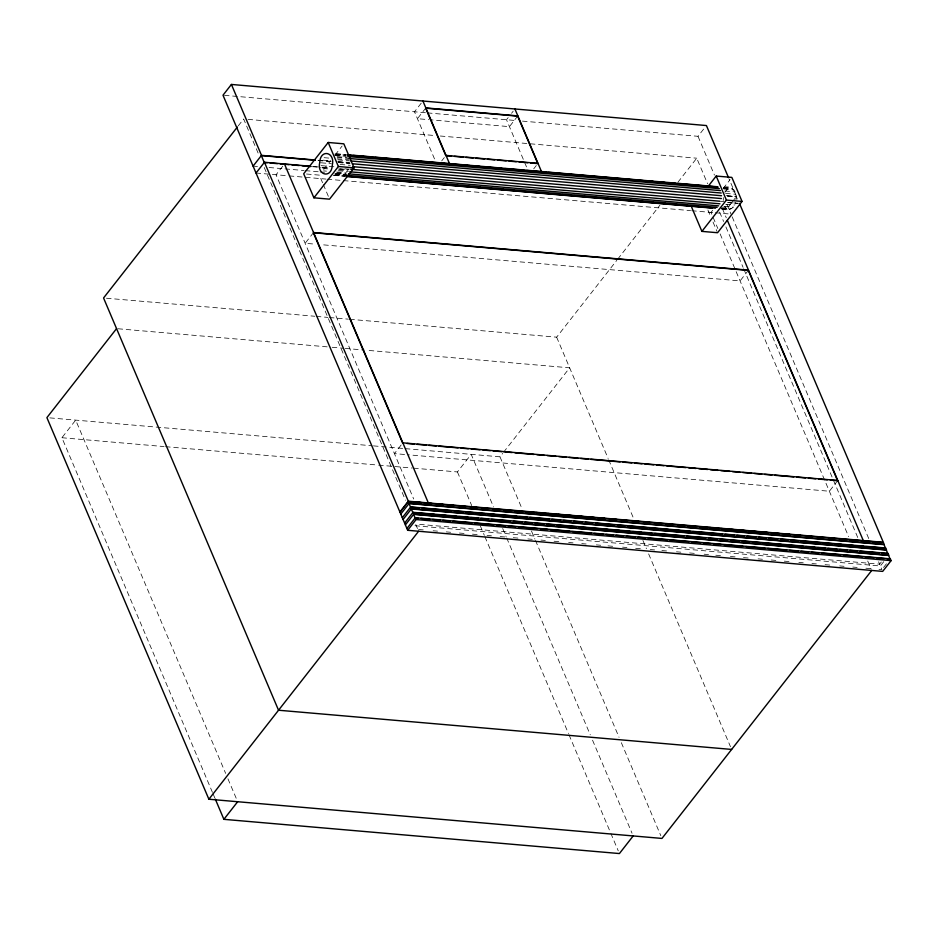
<?xml version="1.0" encoding="UTF-8"?>
<svg xmlns="http://www.w3.org/2000/svg" width="938" height="938" viewBox="0 0 938 938"><rect width="100%" height="100%" fill="white"/><g stroke="black" fill="none" stroke-linecap="round" stroke-linejoin="round"><path stroke-width="0.7" stroke-dasharray="4.69 3.52" d="M723.245 200.427L723.362 197.601M735.99 199.817C737.596 192.325 731.921 184.962 723.655 187.283M721.123 208.869C726.985 210.944 734.36 209.584 735.451 202.573M724.84 192.36L727.618 188.808L730.937 187.917M238.252 125.88L243.646 118.997L259.087 155.368M212.445 792.364L61.908 437.729L75.685 420.118L225.648 773.404M282.795 166.155L276.053 174.761L413.693 499.004M323.716 169.532L330.715 160.597M335.089 155.005L342.089 146.058M313.562 232.518L305.143 243.27L315.356 244.161M421.232 103.168L414.502 111.774L435.513 161.277M425.852 107.929L417.433 118.692L428.936 119.689M441.704 160.902L444.319 157.561M508.173 117.59L506.497 119.736L527.508 169.239M511.55 113.287L513.227 111.13M517.846 115.89L509.428 126.653L430.366 119.806M533.699 168.863L536.313 165.51M401.159 444.999L394.417 453.605L406.095 454.613M522.454 121.119L698.001 136.303L704.731 127.697M349.768 319.283L556.644 337.176L616.817 260.307M617.708 259.158L659.918 205.234M677.881 182.289L696.735 158.194L707.604 183.789M413.646 468.156L457.427 471.943L471.204 454.344L493.529 506.93M405.298 448.645L499.989 456.829L502.674 453.406M503.565 452.268L569.659 367.825L365.691 350.179M723.092 188.573L730.092 179.639M712.692 210.241L711.004 212.398L717.851 228.532M731.464 202.913L728.099 207.216L723.726 206.841M732.308 201.834L736.518 196.464L729.131 179.064M748.501 270.144L740.082 280.908L321.195 244.666M837.786 480.479L829.368 491.242L407.549 454.742M881.298 562.026L879.621 564.184L416.273 524.096M883.748 561.686L880.383 565.989L414.127 525.643M883.561 567.49L887.805 562.061M224.452 95.336L425.993 112.771M427.435 112.9L516.65 120.615M248.019 119.372L434.493 135.506M440.321 136.01L696.735 158.194M336.027 153.75L346.228 154.629M335.804 153.961L346.005 154.84M723.433 187.494L729.26 187.999M334.702 154.149L346.368 155.157M723.784 187.823L732.531 188.573M335.616 154.899L345.817 155.778M723.245 188.432L727.618 188.808M334.643 155.368L346.298 156.376M723.726 189.03L733.926 189.922M337.023 156.634L347.224 157.514M337.211 157.443L348.866 158.452M724.828 190.977L735.029 191.868M324.102 157.678L329.93 158.182M337.211 158.815L348.877 159.823M337.95 159.859L349.604 160.867M725.578 193.392L735.779 194.272M323.164 160.175L330.446 160.808M337.739 161.43L349.393 162.438M318.099 160.257L331.161 161.383M338.407 162.016L350.015 163.013M726.364 195.585L736.518 196.464M318.146 160.527L331.266 161.653M338.548 162.286L348.748 163.165M727.583 195.948L736.33 196.699L737.303 199.008M338.278 162.567L349.933 163.575M727.36 196.23L736.107 196.992M321.159 162.802L331.36 163.681M340.107 164.443L350.308 165.323M321.054 165.627L335.628 166.894M344.903 168.781L349.276 169.157M719.423 201.189L726.704 201.811M313.667 166.53L320.972 167.163M322.426 167.292L329.719 167.925M339.943 168.805L348.702 169.567M728.005 202.385L732.297 202.749M733.727 202.878L739.449 203.37M312.342 166.683L321.089 167.433M322.543 167.562L329.824 168.195M338.571 168.946L348.772 169.825M727.607 202.608L737.807 203.487M322.836 168.477L328.663 168.981M338.864 169.86L347.611 170.61M338.149 170.775L348.35 171.654M725.766 204.308L734.513 205.059M323.575 170.88L326.494 171.138M336.695 172.017L346.896 172.897M336.883 172.827L345.618 173.589M724.499 206.372L733.246 207.122M253.096 166.12L257.469 166.495M269.054 167.503L283.698 168.77M285.011 168.887L304.1 170.528M305.331 170.634L318.662 171.795M320.128 171.924L324.489 172.299M335.792 173.272L346.345 174.187M334.889 173.706L346.544 174.714M335.37 174.316L345.571 175.195M721.533 207.72L731.734 208.611M334.819 174.925L346.485 175.934M722.448 208.471L728.416 209.502M333.717 175.125L345.383 176.133M721.345 208.658L730.092 209.42M333.506 175.336L345.161 176.344M306.538 174.022L319.342 175.125L322.742 183.133M256.027 173.026L287.732 175.769M289.197 175.898L325.967 179.088M327.139 179.181L341.995 180.471M343.449 180.6L690.567 210.628M691.693 210.722L713.865 212.645M715.295 212.762L729.6 214.005M106.463 298.225L314.805 316.258M316.258 316.387L327.913 317.396M329.367 317.513L348.315 319.155M118.024 328.757L330.727 347.154M332.181 347.283L343.836 348.291M345.29 348.42L364.237 350.05M49.82 417.879L371.964 445.761M373.418 445.878L403.844 448.516M61.908 437.729L164.068 446.57M165.534 446.687L377.158 465.002M378.612 465.131L412.181 468.039M418.571 529.501L424.398 530.005M433.145 530.767L437.518 531.143M446.254 531.893L450.627 532.28M459.374 533.03L465.201 533.534M472.482 534.168L478.31 534.672M487.057 535.422L491.43 535.809M500.165 536.559L505.992 537.064M513.285 537.697L519.113 538.201M527.848 538.951L532.221 539.338M540.968 540.089L545.33 540.464M554.077 541.226L559.904 541.73M568.651 542.481L573.024 542.868M581.759 543.618L586.133 544.005M596.334 544.884L600.707 545.259M607.988 545.893L613.815 546.397M622.562 547.147L626.936 547.534M635.671 548.284L641.498 548.789M650.245 549.551L654.618 549.926M661.9 550.559L667.727 551.063M676.474 551.814L680.836 552.189M689.582 552.951L695.41 553.455M704.157 554.206L708.53 554.593M715.811 555.214L721.639 555.718M730.385 556.48L736.213 556.984M743.494 557.618L749.321 558.122M758.068 558.872L762.442 559.259M771.177 560.009L777.004 560.514M784.297 561.147L790.124 561.651M798.859 562.401L803.233 562.788M811.98 563.539L816.341 563.914M825.088 564.676L830.916 565.18M839.662 565.931L844.036 566.317M852.771 567.068L857.144 567.443M865.891 568.205L871.719 568.709M879 569.343L881.919 569.589L878.601 561.78M725.426 207.497L726.821 208.846M698.001 136.303L714.463 175.101M726.962 204.543L731.03 214.134M732.168 216.819L869.186 539.62M722.272 208.353L726.27 217.78M719.61 212.082L723.62 221.509M725.906 226.902L743.06 267.318M743.635 268.667L858 538.107M867.72 561.018L871.156 569.096M720.126 233.89L848.632 536.642M707.92 210.03L710.746 216.713M713.021 222.048L716.984 231.405M556.644 337.176L608.117 458.436M608.692 459.784L633.854 519.054M642.917 540.429L646.434 548.695M648.639 553.912L730.491 746.742M499.989 456.829L522.314 509.416M531.471 531.002L534.906 539.092M535.481 540.44L619.045 737.303M621.343 742.697L660.833 835.735M502.686 528.504L506.121 536.595M506.696 537.943L590.26 734.817M592.546 740.211L632.048 833.249M457.427 471.943L471.732 505.652M480.326 525.89L484.325 535.328M484.899 536.677L568.463 733.539M569.038 734.888L610.251 831.971M610.826 833.319L618.259 850.86M323.305 184.469L328.406 196.488M264.235 167.492L405.486 500.259M415.769 524.506L417.492 528.551M227.934 778.798L236.528 799.024M213.02 793.712L215.306 799.106"/><path stroke-width="1.41" d="M728.568 177.728L706.42 125.551L231.416 84.443L222.998 95.207L407.678 530.298L882.681 571.394L891.1 560.631L890.338 558.837L415.335 517.729L406.916 528.493M237.361 127.029L103.555 297.979L278.539 710.23L731.64 749.427M116.558 328.628L46.9 417.633L208.881 799.235L661.97 838.431L871.73 570.445M253.096 166.12L261.514 155.356L315.191 160.011M256.027 173.026L264.457 162.274L310.748 166.272M328.194 142.47L303.689 173.776L313.902 197.812L329.543 199.161L354.036 167.867L343.836 143.831L328.194 142.47L338.395 166.507L313.902 197.812M399.905 511.972L408.323 501.209L883.315 542.305L739.449 203.37M400.034 512.265L408.452 501.513L883.444 542.61L884.217 544.415L409.214 503.307L400.796 514.071M402.32 517.67L410.75 506.919L885.742 548.015L886.504 549.82L411.512 508.724L403.094 519.476M404.618 523.087L413.037 512.324L888.04 553.42L888.802 555.226L413.81 514.13L405.38 524.893M407.678 530.298L416.097 519.535L891.1 560.631M208.881 799.235L418.629 531.248M708.331 186.111L716.198 176.051L731.851 177.399L742.052 201.436L717.558 232.73L701.905 231.381L691.705 207.345M215.306 799.106L223.889 819.331L237.666 801.72M701.905 231.381L726.399 200.087L742.052 201.436M633.185 835.946L619.408 853.557L223.889 819.331M425.852 107.929L517.846 115.89M446.007 155.403L538.002 163.364M451.565 156.142L445.808 155.649L425.664 108.175L517.659 116.136L537.814 163.611L530.627 162.989M454.438 156.4L463.067 157.138M465.94 157.385L473.127 158.006M476 158.264L484.629 159.003M487.502 159.261L494.689 159.882M497.562 160.128L506.18 160.867M509.064 161.125L516.252 161.746M519.124 161.993L527.742 162.743M347.681 154.758L717.828 186.779M347.47 154.969L350.378 155.216M353.298 155.474L372.234 157.115M375.153 157.361L382.434 157.994M385.354 158.241L394.101 159.003M397.009 159.249L404.301 159.882M407.209 160.14L448.012 163.669M450.932 163.916L469.879 165.557M472.787 165.815L480.08 166.436M482.988 166.694L501.936 168.336M504.843 168.582L523.791 170.224M526.71 170.47L545.646 172.111M548.566 172.369L567.513 174.011M570.421 174.257L577.714 174.89M580.622 175.136L621.425 178.666M624.345 178.924L643.28 180.565M646.2 180.811L653.481 181.444M656.401 181.691L665.148 182.453M668.055 182.699L675.348 183.332M678.256 183.59L713.232 186.615M347.822 155.286L717.957 187.319M347.764 156.505L719.352 188.655M348.866 158.452L720.466 190.602M351.07 160.984L721.205 193.017M315.238 160.269L261.327 155.602L264.258 162.52L267.178 162.766M352.852 163.822L721.533 195.725M352.735 166.659L721.416 198.551M338.395 166.507L354.036 167.867M350.742 169.286L719.423 201.189M270.085 163.024L277.378 163.646M280.286 163.904L289.033 164.654M291.941 164.912L299.234 165.545M302.142 165.792L310.888 166.554M349.804 171.783L719.938 203.804M348.537 173.835L718.672 205.868M347.025 175.324L717.171 207.345M346.485 175.934L350.859 176.321M356.686 176.825L361.06 177.2M366.887 177.704L372.714 178.208M378.542 178.712L382.915 179.088M388.742 179.592L394.57 180.096M400.397 180.6L406.224 181.104M410.598 181.48L416.425 181.995M422.252 182.5L426.626 182.875M432.453 183.379L438.292 183.883M442.654 184.258L448.493 184.763M454.32 185.267L458.694 185.642M464.521 186.146L470.348 186.65M476.176 187.154L480.549 187.541M486.376 188.046L492.204 188.55M498.031 189.054L503.858 189.558M508.232 189.933L514.059 190.437M519.898 190.942L524.26 191.317M530.099 191.821L534.461 192.208M540.3 192.712L546.127 193.216M551.954 193.72L556.328 194.096M562.155 194.6L567.982 195.104M573.81 195.608L579.637 196.112M584.011 196.488L589.838 196.992M595.665 197.496L601.493 198M605.866 198.375L611.693 198.879M616.067 199.266L621.894 199.771M627.733 200.275L632.095 200.65M637.934 201.154L643.761 201.658M649.588 202.162L653.962 202.538M659.789 203.042L665.617 203.546M671.444 204.05L677.271 204.554M681.645 204.941L687.472 205.445M693.299 205.95L697.673 206.325M703.5 206.829L709.339 207.333M346.837 176.262L715.518 208.154M346.614 176.461L712.388 208.119M313.562 232.518L748.501 270.144M313.362 232.753L748.313 270.39L837.599 480.725L830.294 480.092M402.836 442.842L837.786 480.479M407.022 443.475L414.326 444.096M417.246 444.354L426.004 445.116M428.924 445.362L436.217 445.996M439.136 446.242L458.107 447.883M461.027 448.141L468.332 448.774M471.251 449.021L479.998 449.783M482.918 450.041L490.222 450.662M493.142 450.92L501.9 451.682M504.82 451.928L512.113 452.562M515.032 452.82L534.003 454.461M536.923 454.707L544.228 455.34M547.147 455.587L555.906 456.349M558.825 456.607L566.118 457.24M569.038 457.486L577.796 458.248M580.716 458.494L588.009 459.128M590.928 459.386L620.124 461.906M623.043 462.164L631.802 462.915M634.721 463.173L642.014 463.806M644.934 464.052L653.692 464.814M656.612 465.06L663.905 465.694M666.824 465.952L685.795 467.593M688.715 467.839L696.019 468.472M698.939 468.73L707.698 469.481M710.617 469.739L717.91 470.372M720.83 470.618L729.588 471.38M732.508 471.626L739.801 472.26M742.72 472.518L751.479 473.268M754.398 473.526L761.691 474.159M764.611 474.405L771.915 475.038M774.835 475.296L793.806 476.938M796.725 477.184L805.484 477.946M808.404 478.192L815.697 478.826M818.616 479.084L827.375 479.834M411.043 501.701L408.253 501.748M416.871 502.205L421.244 502.592M427.071 503.096L431.445 503.471M438.726 504.105L443.099 504.48M450.381 505.113L453.3 505.359M460.581 505.992L464.955 506.368M470.782 506.872L476.61 507.376M482.437 507.88L486.81 508.255M492.638 508.759L497.011 509.146M504.292 509.768L507.212 510.026M514.493 510.659L518.866 511.034M526.148 511.667L529.067 511.914M536.348 512.547L540.722 512.922M548.003 513.555L550.923 513.813M558.204 514.434L562.577 514.821M568.405 515.325L574.232 515.83M580.059 516.334L584.433 516.709M590.26 517.213L594.633 517.588M601.915 518.222L604.834 518.468M612.115 519.101L616.489 519.476M623.77 520.109L626.69 520.367M633.971 520.989L638.344 521.376M644.172 521.88L648.545 522.255M655.826 522.888L660.2 523.263M666.027 523.767L671.854 524.272M677.682 524.776L682.055 525.151M687.882 525.655L692.256 526.03M699.537 526.664L702.456 526.922M709.738 527.543L714.111 527.93M721.392 528.551L724.312 528.809M731.593 529.442L735.967 529.818M741.794 530.322L746.167 530.697M753.449 531.33L757.822 531.705M763.649 532.209L768.023 532.596M775.304 533.218L779.677 533.605M785.505 534.109L789.878 534.484M797.159 535.117L800.079 535.364M807.36 535.997L811.733 536.372M819.015 537.005L821.934 537.251M829.215 537.884L833.589 538.26M839.416 538.764L845.244 539.268M849.617 539.655L855.444 540.159M861.272 540.663L865.645 541.038M872.926 541.672L875.846 541.918M417 502.51L421.373 502.885M428.654 503.518L431.574 503.765M438.855 504.398L443.228 504.773M449.056 505.277L453.429 505.664M460.71 506.297L465.084 506.672M470.911 507.177L476.739 507.681M482.566 508.185L486.939 508.56M492.767 509.064L497.14 509.44M504.421 510.073L507.341 510.331M514.622 510.952L518.995 511.339M526.277 511.96L529.196 512.218M536.477 512.851L540.851 513.227M546.678 513.731L551.052 514.106M558.333 514.739L562.706 515.114M568.534 515.619L572.907 515.994M580.188 516.627L584.562 517.002M590.389 517.506L594.762 517.893M602.044 518.515L604.963 518.773M612.244 519.406L616.618 519.781M623.899 520.414L626.819 520.66M634.1 521.294L638.473 521.669M644.3 522.173L648.674 522.56M654.501 523.064L660.329 523.568M666.156 524.072L670.529 524.448M677.811 525.081L682.184 525.456M688.011 525.96L692.385 526.335M699.666 526.968L702.585 527.215M709.867 527.848L714.24 528.223M721.521 528.856L724.441 529.114M731.722 529.736L736.096 530.122M741.923 530.627L746.296 531.002M752.124 531.506L757.951 532.01M763.778 532.514L768.152 532.89M775.433 533.523L778.352 533.769M785.634 534.402L790.007 534.777M797.288 535.41L800.208 535.668M807.489 536.29L811.862 536.677M817.69 537.181L822.063 537.556M829.344 538.189L833.718 538.564M839.545 539.069L845.373 539.573M849.746 539.948L855.573 540.452M861.401 540.956L865.774 541.343M873.055 541.965L875.975 542.223M419.298 507.915L410.551 507.165L409.027 503.554L884.018 544.65L885.554 548.261L866.606 546.62M422.206 508.173L451.354 510.694M454.262 510.94L463.009 511.702M465.916 511.949L473.209 512.582M476.117 512.84L484.864 513.59M487.772 513.848L495.065 514.47M497.972 514.728L516.92 516.369M519.828 516.615L527.121 517.248M530.029 517.495L548.976 519.136M551.884 519.394L560.631 520.144M563.539 520.402L570.832 521.024M573.739 521.282L582.486 522.032M585.394 522.29L592.687 522.923M595.595 523.17L614.542 524.811M617.45 525.069L624.743 525.69M627.651 525.948L646.599 527.59M649.506 527.836L658.253 528.598M661.161 528.844L668.454 529.478M671.362 529.724L680.109 530.486M683.016 530.732L690.309 531.365M693.217 531.623L722.366 534.144M725.273 534.39L734.02 535.152M736.928 535.399L744.221 536.032M747.129 536.278L755.876 537.04M758.783 537.286L766.076 537.92M768.984 538.178L777.731 538.928M780.639 539.186L787.932 539.807M790.84 540.065L798.132 540.698M801.04 540.945L819.988 542.586M822.896 542.844L831.643 543.594M834.55 543.852L841.843 544.474M844.751 544.732L853.498 545.482M856.406 545.74L863.699 546.373M415.769 512.828L434.704 514.458M437.624 514.716L446.359 515.466M449.279 515.724L456.56 516.357M459.479 516.604L468.214 517.366M471.134 517.612L478.415 518.245M481.335 518.491L488.616 519.124M491.535 519.382L510.471 521.012M513.391 521.27L522.126 522.02M525.046 522.278L532.327 522.912M535.246 523.158L543.981 523.92M546.901 524.166L554.182 524.799M557.102 525.046L576.038 526.687M578.957 526.945L586.238 527.566M589.158 527.824L608.094 529.466M611.013 529.712L619.748 530.474M622.668 530.72L629.949 531.354M632.869 531.611L641.604 532.362M644.523 532.62L651.804 533.241M654.724 533.499L683.861 536.02M686.78 536.266L705.716 537.908M708.636 538.166L717.371 538.916M720.29 539.174L727.571 539.796M730.491 540.054L739.226 540.804M742.146 541.062L749.427 541.695M752.346 541.941L759.628 542.574M762.547 542.821L781.483 544.462M784.403 544.72L803.338 546.362M806.258 546.608L814.993 547.37M817.913 547.616L825.194 548.249M828.113 548.496L836.848 549.258M839.768 549.504L847.049 550.137M849.969 550.395L857.25 551.016M860.169 551.274L879.105 552.916M882.025 553.162L887.852 553.666L886.316 550.067L411.313 508.959L412.849 512.57M418.055 518.233L415.147 517.975L413.611 514.376L888.614 555.472L890.139 559.071L887.231 558.825M420.974 518.48L429.721 519.242M432.629 519.488L439.91 520.121M442.83 520.379L450.111 521M453.031 521.258L471.966 522.9M474.886 523.146L493.822 524.788M496.741 525.034L505.476 525.796M508.396 526.042L515.677 526.675M518.597 526.933L537.533 528.563M540.452 528.821L547.733 529.454M550.653 529.7L569.589 531.342M572.508 531.6L591.444 533.23M594.364 533.488L603.099 534.238M606.018 534.496L613.3 535.129M616.219 535.375L623.5 536.008M626.42 536.255L635.155 537.017M638.075 537.263L645.356 537.896M648.275 538.154L667.211 539.784M670.131 540.042L689.067 541.683M691.986 541.93L700.721 542.692M703.641 542.938L710.922 543.571M713.841 543.817L721.123 544.45M724.042 544.708L742.978 546.338M745.898 546.596L764.833 548.238M767.753 548.484L786.689 550.125M789.608 550.383L798.344 551.134M801.263 551.392L808.544 552.013M811.464 552.271L818.745 552.904M821.665 553.15L840.6 554.792M843.52 555.038L862.456 556.68M865.375 556.938L874.11 557.688M877.03 557.946L884.311 558.567M716.198 176.051L726.399 200.087M727.407 220.442L863.288 540.569M514.915 108.972L541.777 172.264M422.921 101.023L449.783 164.302M284.484 164.009L428.349 502.944M313.937 234.101L402.648 443.088M231.416 84.443L261.514 155.356M264.457 162.274L408.323 501.209M408.452 501.513L409.214 503.307M410.75 506.919L411.512 508.724M413.037 512.324L413.81 514.13M415.335 517.729L416.097 519.535M319.706 162.673C316.798 175.594 331.747 179.029 332.333 164.889C335.241 151.968 320.292 148.532 319.706 162.673"/></g></svg>
